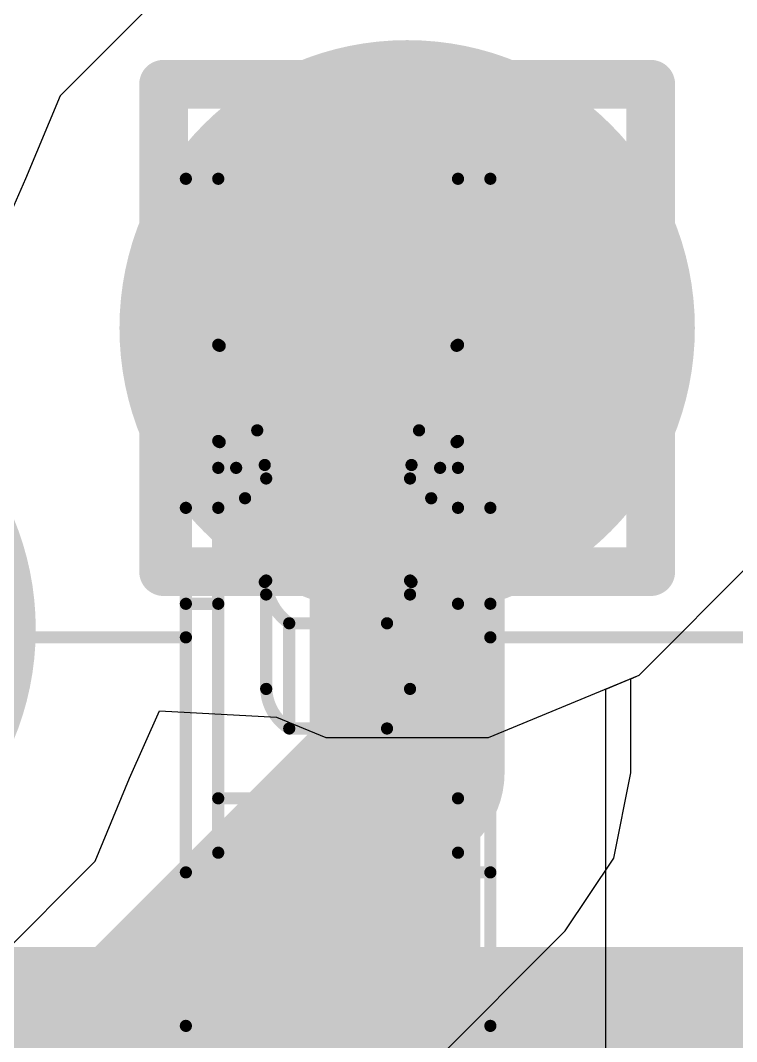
# Model space of a CAD drawing. Header units: inches. Extents: x -11 to 5433, y -4 to 5447.
# Drawn here: x 9.519 to 10.265, y 26.499 to 27.563 of the extents above; entities that cross this region are included whole.
import ezdxf

# ---------------------------------------------------------------- set-up
doc = ezdxf.new("R2010")
doc.units = ezdxf.units.IN
for name, color, linetype in [('Bottom Layer', 5, 'Continuous'), ('Drill Drawing', 1, 'Continuous'), ('Ground', 16, 'Continuous'), ('Mechanical 4', 56, 'Continuous'), ('Power', 76, 'Continuous'), ('Top Layer', 1, 'Continuous'), ('Top Solder', 216, 'Continuous'), ('Via Holes', 16, 'Continuous')]:
    doc.layers.add(name, color=color, linetype=linetype)

# ---------------------------------------------------------------- blocks, each defined once
blk = doc.blocks.new('QTH_030_01_L_D_A_K_TR_157')
at = {"layer": 'Top Solder'}
for points in [[(4.995899329999999, 3.91260076), (5.504099989999999, 3.91260076), (5.504099989999999, 2.25940112), (4.995899329999999, 2.25940112)], [(5.49590087, 3.91260076), (6.00410153, 3.91260076), (6.00410153, 2.25940112), (5.49590087, 2.25940112)]]:
    blk.add_hatch(color=216, dxfattribs=at).paths.add_polyline_path(points)

msp = doc.modelspace()

# ---------------------------------------------------------------- hatches: boundary and pattern name
at = {"layer": 'Bottom Layer'}
h = msp.add_hatch(color=5, dxfattribs=at)
edge = h.paths.add_edge_path()
edge.add_arc((9.92189278, 27.24247028), 0.2999994, 0, 360)
h = msp.add_hatch(color=5, dxfattribs=at)
edge = h.paths.add_edge_path()
edge.add_arc((9.2346272, 26.92845008), 0.2999994, 0, 360)
at = {"layer": 'Ground'}
h = msp.add_hatch(color=16, dxfattribs=at)
edge = h.paths.add_edge_path()
edge.add_arc((9.92189278, 27.24247028), 0.2999994, 0, 360)
h = msp.add_hatch(color=16, dxfattribs=at)
edge = h.paths.add_edge_path()
edge.add_arc((9.2346272, 26.92845008), 0.2999994, 0, 360)
at = {"layer": 'Power'}
h = msp.add_hatch(color=76, dxfattribs=at)
edge = h.paths.add_edge_path()
edge.add_arc((9.92189278, 27.24247028), 0.2999994, 0, 360)
h = msp.add_hatch(color=76, dxfattribs=at)
edge = h.paths.add_edge_path()
edge.add_arc((9.2346272, 26.92845008), 0.2999994, 0, 360)
at = {"layer": 'Top Layer'}
h = msp.add_hatch(color=1, dxfattribs=at)
edge = h.paths.add_edge_path()
edge.add_arc((9.92189278, 27.24247028), 0.2999994, 0, 360)
h = msp.add_hatch(color=1, dxfattribs=at)
edge = h.paths.add_edge_path()
edge.add_arc((9.2346272, 26.92845008), 0.2999994, 0, 360)
at = {"layer": 'Via Holes'}
h = msp.add_hatch(color=7, dxfattribs=at)
edge = h.paths.add_edge_path()
edge.add_arc((9.92189278, 27.24247028), 0.1499997, 0, 360)

# ---------------------------------------------------------------- linework, layer by layer
at = {"layer": 'Bottom Layer'}
for p, q in [((10.16376682, 26.88047964), (10.28388342, 27.00059624)), ((10.12907296, 26.86610832), (10.16376682, 26.88047964)), ((10.12907296, 25.41560575999999), (10.12907296, 26.86610832))]:
    msp.add_line(p, q, dxfattribs=at)
msp.add_lwpolyline([(9.92189278, 25.32978678, 0.1524, 0.1524, 0), (9.92189278, 27.14087028, 0.1524, 0.1524, 0)], format="xyseb", dxfattribs=at)
msp.add_lwpolyline([(9.88379278, 27.14087028, 0.0762, 0.0762, 1), (9.95999278, 27.14087028, 0.0762, 0.0762, 1)], format="xyseb", close=True, dxfattribs=at)
at = {"layer": 'Drill Drawing'}
for points in [[(9.667892779999999, 27.49647028, 0.0508, 0.0508, 0), (10.17589278, 27.49647028, 0.0508, 0.0508, 0)], [(9.667892779999999, 26.98847028, 0.0508, 0.0508, 0), (9.667892779999999, 27.49647028, 0.0508, 0.0508, 0)], [(10.17589278, 26.98847028, 0.0508, 0.0508, 0), (10.17589278, 27.49647028, 0.0508, 0.0508, 0)], [(9.76949278, 27.39487028, 0.0508, 0.0508, 0), (10.07429278, 27.39487028, 0.0508, 0.0508, 0)], [(9.76949278, 27.09007028, 0.0508, 0.0508, 0), (9.76949278, 27.39487028, 0.0508, 0.0508, 0)], [(10.07429278, 27.09007028, 0.0508, 0.0508, 0), (10.07429278, 27.39487028, 0.0508, 0.0508, 0)], [(9.76949278, 27.09007028, 0.0508, 0.0508, 0), (10.07429278, 27.09007028, 0.0508, 0.0508, 0)], [(9.667892779999999, 26.98847028, 0.0508, 0.0508, 0), (10.17589278, 26.98847028, 0.0508, 0.0508, 0)]]:
    msp.add_lwpolyline(points, format="xyseb", dxfattribs=at)
for points in [[(9.65519278, 27.49647028, 0.0254, 0.0254, 1), (9.68059278, 27.49647028, 0.0254, 0.0254, 1)], [(9.65519278, 27.49647028, 0.0254, 0.0254, 1), (9.68059278, 27.49647028, 0.0254, 0.0254, 1)], [(10.16319278, 27.49647028, 0.0254, 0.0254, 1), (10.18859278, 27.49647028, 0.0254, 0.0254, 1)], [(10.16319278, 27.49647028, 0.0254, 0.0254, 1), (10.18859278, 27.49647028, 0.0254, 0.0254, 1)], [(9.75679278, 27.39487028, 0.0254, 0.0254, 1), (9.782192779999999, 27.39487028, 0.0254, 0.0254, 1)], [(9.75679278, 27.39487028, 0.0254, 0.0254, 1), (9.782192779999999, 27.39487028, 0.0254, 0.0254, 1)], [(10.06159278, 27.39487028, 0.0254, 0.0254, 1), (10.08699278, 27.39487028, 0.0254, 0.0254, 1)], [(10.06159278, 27.39487028, 0.0254, 0.0254, 1), (10.08699278, 27.39487028, 0.0254, 0.0254, 1)], [(9.75679278, 27.09007028, 0.0254, 0.0254, 1), (9.782192779999999, 27.09007028, 0.0254, 0.0254, 1)], [(9.75679278, 27.09007028, 0.0254, 0.0254, 1), (9.782192779999999, 27.09007028, 0.0254, 0.0254, 1)], [(10.06159278, 27.09007028, 0.0254, 0.0254, 1), (10.08699278, 27.09007028, 0.0254, 0.0254, 1)], [(10.06159278, 27.09007028, 0.0254, 0.0254, 1), (10.08699278, 27.09007028, 0.0254, 0.0254, 1)], [(9.65519278, 26.98847028, 0.0254, 0.0254, 1), (9.68059278, 26.98847028, 0.0254, 0.0254, 1)], [(9.65519278, 26.98847028, 0.0254, 0.0254, 1), (9.68059278, 26.98847028, 0.0254, 0.0254, 1)], [(10.16319278, 26.98847028, 0.0254, 0.0254, 1), (10.18859278, 26.98847028, 0.0254, 0.0254, 1)], [(10.16319278, 26.98847028, 0.0254, 0.0254, 1), (10.18859278, 26.98847028, 0.0254, 0.0254, 1)]]:
    msp.add_lwpolyline(points, format="xyseb", close=True, dxfattribs=at)
at = {"layer": 'Ground'}
for p, q in [((9.68001874, 27.60446092), (9.559902139999998, 27.48434432)), ((9.559902139999998, 27.48434432), (9.5240348, 27.39775318)), ((9.5240348, 27.39775318), (9.49292234, 27.3275171)), ((10.16376682, 26.88047964), (10.28388342, 27.00059624)), ((10.00682784, 26.81547088), (10.16376682, 26.88047964)), ((9.63248518, 26.77316718), (9.663597639999999, 26.84340326)), ((9.663597639999999, 26.84340326), (9.78579196, 26.83666464)), ((9.78579196, 26.83666464), (9.83695772, 26.81547088)), ((9.83695772, 26.81547088), (10.00682784, 26.81547088)), ((9.596617839999999, 26.68657604), (9.63248518, 26.77316718)), ((9.47650124, 26.56645944), (9.596617839999999, 26.68657604))]:
    msp.add_line(p, q, dxfattribs=at)
at = {"layer": 'Mechanical 4'}
for points in [[(9.691154099999999, 27.39794622, 0.0127, 0.0127, 0), (10.0086541, 27.39794622, 0.0127, 0.0127, 0)], [(9.691154099999999, 26.5149457, 0.0127, 0.0127, 0), (9.691154099999999, 27.39794622, 0.0127, 0.0127, 0)], [(9.72490562, 26.69548128, 0.0127, 0.0127, 0), (9.72490562, 27.39794622, 0.0127, 0.0127, 0)], [(9.974905119999999, 26.69548128, 0.0127, 0.0127, 0), (9.974905119999999, 27.39794622, 0.0127, 0.0127, 0)], [(10.0086541, 26.5149457, 0.0127, 0.0127, 0), (10.0086541, 27.39794622, 0.0127, 0.0127, 0)], [(9.724999599999999, 27.224609, 0.0127, 0.0127, -0.03260548540181201), (9.724903079999999, 27.22474616, 0.0127, 0.0127, 0)], [(9.72490562, 27.22494682, 0.0127, 0.0127, 0), (9.974905119999999, 27.22494682, 0.0127, 0.0127, 0)], [(9.72507072, 27.22453788, 0.0127, 0.0127, -0.02828759400761471), (9.725002139999999, 27.224609, 0.0127, 0.0127, 0)], [(9.7251647, 27.22445914, 0.0127, 0.0127, -0.02675080193094427), (9.72507072, 27.22453788, 0.0127, 0.0127, 0)], [(9.725289159999999, 27.22437278, 0.0127, 0.0127, -0.02199381129501102), (9.7251647, 27.22445914, 0.0127, 0.0127, 0)], [(9.7254568, 27.22427626, 0.0127, 0.0127, -0.01668692771041726), (9.725289159999999, 27.22437278, 0.0127, 0.0127, 0)], [(9.72566, 27.22416958, 0.0127, 0.0127, -0.00937556205878915), (9.72545426, 27.22427626, 0.0127, 0.0127, 0)], [(9.72589876, 27.22405528, 0.0127, 0.0127, -0.005205298976345619), (9.72566, 27.22416704, 0.0127, 0.0127, 0)], [(9.72589876, 27.22405528, 0.0127, 0.0127, 0), (9.7261553, 27.2239359, 0.0127, 0.0127, 0)], [(9.7261553, 27.2239359, 0.0127, 0.0127, 0), (9.72642454, 27.22381652, 0.0127, 0.0127, 0)], [(9.72642454, 27.12343572, 0.0127, 0.0127, 0), (9.72642454, 27.22381652, 0.0127, 0.0127, 0)], [(9.72642454, 27.22381652, 0.0127, 0.0127, -0.1798941776662689), (9.765532919999998, 27.13571154, 0.0127, 0.0127, 0)], [(9.93427782, 27.13571154, 0.0127, 0.0127, -0.1798941776662689), (9.973386199999998, 27.22381652, 0.0127, 0.0127, 0)], [(9.973386199999998, 27.22381652, 0.0127, 0.0127, 0), (9.973896739999999, 27.22405274, 0.0127, 0.0127, 0)], [(9.973386199999998, 27.12343572, 0.0127, 0.0127, 0), (9.973386199999998, 27.22381652, 0.0127, 0.0127, 0)], [(9.973896739999999, 27.22405274, 0.0127, 0.0127, 0), (9.974132959999999, 27.2241645, 0.0127, 0.0127, 0)], [(9.97434378, 27.22427118, 0.0127, 0.0127, -0.00707025948909918), (9.974132959999999, 27.2241645, 0.0127, 0.0127, 0)], [(9.974519039999999, 27.22437024, 0.0127, 0.0127, -0.01220881840215613), (9.97434124, 27.22427118, 0.0127, 0.0127, 0)], [(9.97466128, 27.22446168, 0.0127, 0.0127, -0.02261982997065055), (9.97452158, 27.22437024, 0.0127, 0.0127, 0)], [(9.974757799999999, 27.22454042, 0.0127, 0.0127, -0.0318810894931789), (9.97465874, 27.22446168, 0.0127, 0.0127, 0)], [(9.974823839999999, 27.22461408, 0.0127, 0.0127, -0.0374457798254703), (9.974757799999999, 27.22454042, 0.0127, 0.0127, 0)], [(9.974869559999998, 27.22468012, 0.0127, 0.0127, -0.0326886643388733), (9.974823839999999, 27.22461154, 0.0127, 0.0127, 0)], [(9.97490258, 27.22474616, 0.0127, 0.0127, -0.01323434494001702), (9.97486702, 27.22468012, 0.0127, 0.0127, 0)], [(9.765532919999998, 27.13571154, 0.0127, 0.0127, 0), (9.93427782, 27.13571154, 0.0127, 0.0127, 0)], [(9.765532919999998, 27.13571154, 0.0127, 0.0127, 0), (9.773386599999998, 27.0996156, 0.0127, 0.0127, 0)], [(9.92642414, 27.0996156, 0.0127, 0.0127, 0), (9.93427782, 27.13571154, 0.0127, 0.0127, 0)], [(9.725002139999999, 27.1244949, 0.0127, 0.0127, -0.02859692935174417), (9.724903079999999, 27.12467778, 0.0127, 0.0127, 0)], [(9.7251647, 27.12429678, 0.0127, 0.0127, -0.05432141876965745), (9.72500468, 27.12449744, 0.0127, 0.0127, 0)], [(9.725289159999999, 27.1241774, 0.0127, 0.0127, -0.02338615141833128), (9.7251647, 27.12429424, 0.0127, 0.0127, 0)], [(9.72545426, 27.12405294, 0.0127, 0.0127, -0.01856230606988293), (9.725289159999999, 27.12417994, 0.0127, 0.0127, 0)], [(9.72566, 27.12390816, 0.0127, 0.0127, -0.01073692510666325), (9.72545426, 27.1240504, 0.0127, 0.0127, 0)], [(9.72589876, 27.12375576, 0.0127, 0.0127, -0.006054830968366523), (9.72566254, 27.12390816, 0.0127, 0.0127, 0)], [(9.72589876, 27.1237583, 0.0127, 0.0127, 0), (9.7261553, 27.12359828, 0.0127, 0.0127, 0)], [(9.7261553, 27.12359828, 0.0127, 0.0127, 0), (9.72642454, 27.12343572, 0.0127, 0.0127, 0)], [(9.72642454, 27.12343826, 0.0127, 0.0127, -0.1625908253546253), (9.75286594, 27.0649446, 0.0127, 0.0127, 0)], [(9.9469448, 27.0649446, 0.0127, 0.0127, -0.1625908253546254), (9.973386199999998, 27.12343826, 0.0127, 0.0127, 0)], [(9.973386199999998, 27.12343572, 0.0127, 0.0127, 0), (9.973896739999999, 27.12375322, 0.0127, 0.0127, 0)], [(9.974132959999999, 27.12390308, 0.0127, 0.0127, -0.004820614380038885), (9.973896739999999, 27.12375322, 0.0127, 0.0127, 0)], [(9.97434124, 27.12404532, 0.0127, 0.0127, -0.008119958908210148), (9.97413042, 27.12390308, 0.0127, 0.0127, 0)], [(9.974519039999999, 27.12418248, 0.0127, 0.0127, -0.01372913847109193), (9.97434124, 27.12404786, 0.0127, 0.0127, 0)], [(9.97465874, 27.12429932, 0.0127, 0.0127, -0.02446216595019451), (9.97452158, 27.12417994, 0.0127, 0.0127, 0)], [(9.974757799999999, 27.124406, 0.0127, 0.0127, -0.03231853515335774), (9.97465874, 27.12429932, 0.0127, 0.0127, 0)], [(9.974823839999999, 27.12450252, 0.0127, 0.0127, -0.03504147991975706), (9.974757799999999, 27.124406, 0.0127, 0.0127, 0)], [(9.974869559999998, 27.12459142, 0.0127, 0.0127, -0.02840446131015703), (9.974823839999999, 27.12450252, 0.0127, 0.0127, 0)], [(9.974905119999999, 27.12467524, 0.0127, 0.0127, -0.0110217928156107), (9.974869559999998, 27.12458888, 0.0127, 0.0127, 0)], [(9.72490562, 27.09661078, 0.0127, 0.0127, 0), (9.743566999999999, 27.09661078, 0.0127, 0.0127, 0)], [(9.773386599999998, 26.9776575, 0.0127, 0.0127, 0), (9.773386599999998, 27.0996156, 0.0127, 0.0127, 0)], [(9.773386599999998, 27.0996156, 0.0127, 0.0127, -0.05365795323520316), (9.774905519999999, 27.085544, 0.0127, 0.0127, 0)], [(9.92490522, 27.085544, 0.0127, 0.0127, -0.05365795323520318), (9.92642414, 27.0996156, 0.0127, 0.0127, 0)], [(9.92642414, 26.9776575, 0.0127, 0.0127, 0), (9.92642414, 27.0996156, 0.0127, 0.0127, 0)], [(9.95624374, 27.09661078, 0.0127, 0.0127, 0), (9.974905119999999, 27.09661078, 0.0127, 0.0127, 0)], [(9.774905519999999, 26.86619468, 0.0127, 0.0127, 0), (9.774905519999999, 27.085544, 0.0127, 0.0127, 0)], [(9.92490522, 26.86619468, 0.0127, 0.0127, 0), (9.92490522, 27.085544, 0.0127, 0.0127, 0)], [(9.752863399999999, 27.06494714, 0.0127, 0.0127, 0), (9.773386599999998, 26.9776575, 0.0127, 0.0127, 0)], [(9.92642414, 26.9776575, 0.0127, 0.0127, 0), (9.9469448, 27.06494714, 0.0127, 0.0127, 0)], [(9.691154099999999, 27.05494462, 0.0127, 0.0127, 0), (9.72490562, 27.05494462, 0.0127, 0.0127, 0)], [(9.974905119999999, 27.05494462, 0.0127, 0.0127, 0), (10.0086541, 27.05494462, 0.0127, 0.0127, 0)], [(9.773386599999998, 26.9776575, 0.0127, 0.0127, -0.05786387190151768), (9.774905519999999, 26.96463492, 0.0127, 0.0127, 0)], [(9.7989136, 26.93460704, 0.0127, 0.0127, -0.2374801051860469), (9.774905519999999, 26.97917896, 0.0127, 0.0127, 0)], [(9.92490522, 26.97917896, 0.0127, 0.0127, -0.2374801051860468), (9.90089714, 26.93460704, 0.0127, 0.0127, 0)], [(9.92490522, 26.96463492, 0.0127, 0.0127, -0.05786387190108001), (9.92642414, 26.9776575, 0.0127, 0.0127, 0)], [(9.691154099999999, 26.95494482, 0.0127, 0.0127, 0), (9.72490562, 26.95494482, 0.0127, 0.0127, 0)], [(9.974905119999999, 26.95494482, 0.0127, 0.0127, 0), (10.0086541, 26.95494482, 0.0127, 0.0127, 0)], [(9.79891614, 26.93460704, 0.0127, 0.0127, 0), (9.900894599999999, 26.93460704, 0.0127, 0.0127, 0)], [(9.79891614, 26.82494508, 0.0127, 0.0127, 0), (9.79891614, 26.93460704, 0.0127, 0.0127, 0)], [(9.900894599999999, 26.82494508, 0.0127, 0.0127, 0), (9.900894599999999, 26.93460704, 0.0127, 0.0127, 0)], [(9.3736541, 26.91994615999999, 0.0127, 0.0127, 0), (9.691154099999999, 26.91994615999999, 0.0127, 0.0127, 0)], [(10.0086541, 26.91994615999999, 0.0127, 0.0127, 0), (10.3261541, 26.91994615999999, 0.0127, 0.0127, 0)], [(9.7989136, 26.82494762, 0.0127, 0.0127, -0.2473774779348601), (9.774905519999999, 26.86619722, 0.0127, 0.0127, 0)], [(9.92490522, 26.86619722, 0.0127, 0.0127, -0.2473774779353234), (9.90089714, 26.82494762, 0.0127, 0.0127, 0)], [(9.79891614, 26.82494508, 0.0127, 0.0127, 0), (9.900894599999999, 26.82494508, 0.0127, 0.0127, 0)], [(9.72490562, 26.75215376, 0.0127, 0.0127, 0), (9.974905119999999, 26.75215376, 0.0127, 0.0127, 0)], [(9.72490562, 26.69548128, 0.0127, 0.0127, 0), (9.974905119999999, 26.69548128, 0.0127, 0.0127, 0)], [(9.691154099999999, 26.67494538, 0.0127, 0.0127, 0), (10.0086541, 26.67494538, 0.0127, 0.0127, 0)], [(9.691154099999999, 26.5149457, 0.0127, 0.0127, 0), (10.0086541, 26.5149457, 0.0127, 0.0127, 0)]]:
    msp.add_lwpolyline(points, format="xyseb", dxfattribs=at)
for points in [[(9.6879791, 27.39794622, 0.00635, 0.00635, 1), (9.6943291, 27.39794622, 0.00635, 0.00635, 1)], [(9.6879791, 27.39794622, 0.00635, 0.00635, 1), (9.6943291, 27.39794622, 0.00635, 0.00635, 1)], [(9.721730619999999, 27.39794622, 0.00635, 0.00635, 1), (9.728080619999998, 27.39794622, 0.00635, 0.00635, 1)], [(9.971730119999998, 27.39794622, 0.00635, 0.00635, 1), (9.97808012, 27.39794622, 0.00635, 0.00635, 1)], [(10.0054791, 27.39794622, 0.00635, 0.00635, 1), (10.0118291, 27.39794622, 0.00635, 0.00635, 1)], [(10.0054791, 27.39794622, 0.00635, 0.00635, 1), (10.0118291, 27.39794622, 0.00635, 0.00635, 1)], [(9.72172808, 27.22474616, 0.00635, 0.00635, 1), (9.72807808, 27.22474616, 0.00635, 0.00635, 1)], [(9.721730619999999, 27.22494682, 0.00635, 0.00635, 1), (9.728080619999998, 27.22494682, 0.00635, 0.00635, 1)], [(9.7218246, 27.224609, 0.00635, 0.00635, 1), (9.7281746, 27.224609, 0.00635, 0.00635, 1)], [(9.72182714, 27.224609, 0.00635, 0.00635, 1), (9.72817714, 27.224609, 0.00635, 0.00635, 1)], [(9.72189572, 27.22453788, 0.00635, 0.00635, 1), (9.72824572, 27.22453788, 0.00635, 0.00635, 1)], [(9.72189572, 27.22453788, 0.00635, 0.00635, 1), (9.72824572, 27.22453788, 0.00635, 0.00635, 1)], [(9.7219897, 27.22445914, 0.00635, 0.00635, 1), (9.7283397, 27.22445914, 0.00635, 0.00635, 1)], [(9.7219897, 27.22445914, 0.00635, 0.00635, 1), (9.7283397, 27.22445914, 0.00635, 0.00635, 1)], [(9.72211416, 27.22437278, 0.00635, 0.00635, 1), (9.728464159999998, 27.22437278, 0.00635, 0.00635, 1)], [(9.72211416, 27.22437278, 0.00635, 0.00635, 1), (9.728464159999998, 27.22437278, 0.00635, 0.00635, 1)], [(9.72227926, 27.22427626, 0.00635, 0.00635, 1), (9.72862926, 27.22427626, 0.00635, 0.00635, 1)], [(9.7222818, 27.22427626, 0.00635, 0.00635, 1), (9.728631799999999, 27.22427626, 0.00635, 0.00635, 1)], [(9.722484999999999, 27.22416958, 0.00635, 0.00635, 1), (9.728835, 27.22416958, 0.00635, 0.00635, 1)], [(9.722484999999999, 27.22416704, 0.00635, 0.00635, 1), (9.728835, 27.22416704, 0.00635, 0.00635, 1)], [(9.722723760000001, 27.22405528, 0.00635, 0.00635, 1), (9.729073759999999, 27.22405528, 0.00635, 0.00635, 1)], [(9.722723760000001, 27.22405528, 0.00635, 0.00635, 1), (9.729073759999999, 27.22405528, 0.00635, 0.00635, 1)], [(9.7229803, 27.2239359, 0.00635, 0.00635, 1), (9.729330299999999, 27.2239359, 0.00635, 0.00635, 1)], [(9.7229803, 27.2239359, 0.00635, 0.00635, 1), (9.729330299999999, 27.2239359, 0.00635, 0.00635, 1)], [(9.72324954, 27.22381652, 0.00635, 0.00635, 1), (9.729599539999999, 27.22381652, 0.00635, 0.00635, 1)], [(9.72324954, 27.22381652, 0.00635, 0.00635, 1), (9.729599539999999, 27.22381652, 0.00635, 0.00635, 1)], [(9.72324954, 27.22381652, 0.00635, 0.00635, 1), (9.729599539999999, 27.22381652, 0.00635, 0.00635, 1)], [(9.9702112, 27.22381652, 0.00635, 0.00635, 1), (9.976561199999999, 27.22381652, 0.00635, 0.00635, 1)], [(9.9702112, 27.22381652, 0.00635, 0.00635, 1), (9.976561199999999, 27.22381652, 0.00635, 0.00635, 1)], [(9.9702112, 27.22381652, 0.00635, 0.00635, 1), (9.976561199999999, 27.22381652, 0.00635, 0.00635, 1)], [(9.97072174, 27.22405274, 0.00635, 0.00635, 1), (9.97707174, 27.22405274, 0.00635, 0.00635, 1)], [(9.97072174, 27.22405274, 0.00635, 0.00635, 1), (9.97707174, 27.22405274, 0.00635, 0.00635, 1)], [(9.97095796, 27.2241645, 0.00635, 0.00635, 1), (9.97730796, 27.2241645, 0.00635, 0.00635, 1)], [(9.97095796, 27.2241645, 0.00635, 0.00635, 1), (9.97730796, 27.2241645, 0.00635, 0.00635, 1)], [(9.97116624, 27.22427118, 0.00635, 0.00635, 1), (9.97751624, 27.22427118, 0.00635, 0.00635, 1)], [(9.97116878, 27.22427118, 0.00635, 0.00635, 1), (9.977518779999999, 27.22427118, 0.00635, 0.00635, 1)], [(9.97134404, 27.22437024, 0.00635, 0.00635, 1), (9.97769404, 27.22437024, 0.00635, 0.00635, 1)], [(9.971346579999999, 27.22437024, 0.00635, 0.00635, 1), (9.97769658, 27.22437024, 0.00635, 0.00635, 1)], [(9.971483739999998, 27.22446168, 0.00635, 0.00635, 1), (9.97783374, 27.22446168, 0.00635, 0.00635, 1)], [(9.971486279999999, 27.22446168, 0.00635, 0.00635, 1), (9.97783628, 27.22446168, 0.00635, 0.00635, 1)], [(9.971582799999998, 27.22454042, 0.00635, 0.00635, 1), (9.9779328, 27.22454042, 0.00635, 0.00635, 1)], [(9.971582799999998, 27.22454042, 0.00635, 0.00635, 1), (9.9779328, 27.22454042, 0.00635, 0.00635, 1)], [(9.97164884, 27.22461408, 0.00635, 0.00635, 1), (9.97799884, 27.22461408, 0.00635, 0.00635, 1)], [(9.97164884, 27.22461154, 0.00635, 0.00635, 1), (9.97799884, 27.22461154, 0.00635, 0.00635, 1)], [(9.971692019999999, 27.22468012, 0.00635, 0.00635, 1), (9.97804202, 27.22468012, 0.00635, 0.00635, 1)], [(9.97169456, 27.22468012, 0.00635, 0.00635, 1), (9.978044559999999, 27.22468012, 0.00635, 0.00635, 1)], [(9.97172758, 27.22474616, 0.00635, 0.00635, 1), (9.978077579999999, 27.22474616, 0.00635, 0.00635, 1)], [(9.971730119999998, 27.22494682, 0.00635, 0.00635, 1), (9.97808012, 27.22494682, 0.00635, 0.00635, 1)], [(9.76235792, 27.13571154, 0.00635, 0.00635, 1), (9.76870792, 27.13571154, 0.00635, 0.00635, 1)], [(9.76235792, 27.13571154, 0.00635, 0.00635, 1), (9.76870792, 27.13571154, 0.00635, 0.00635, 1)], [(9.76235792, 27.13571154, 0.00635, 0.00635, 1), (9.76870792, 27.13571154, 0.00635, 0.00635, 1)], [(9.93110282, 27.13571154, 0.00635, 0.00635, 1), (9.937452819999999, 27.13571154, 0.00635, 0.00635, 1)], [(9.93110282, 27.13571154, 0.00635, 0.00635, 1), (9.937452819999999, 27.13571154, 0.00635, 0.00635, 1)], [(9.93110282, 27.13571154, 0.00635, 0.00635, 1), (9.937452819999999, 27.13571154, 0.00635, 0.00635, 1)], [(9.72172808, 27.12467778, 0.00635, 0.00635, 1), (9.72807808, 27.12467778, 0.00635, 0.00635, 1)], [(9.72182714, 27.1244949, 0.00635, 0.00635, 1), (9.72817714, 27.1244949, 0.00635, 0.00635, 1)], [(9.721829679999999, 27.12449744, 0.00635, 0.00635, 1), (9.728179679999998, 27.12449744, 0.00635, 0.00635, 1)], [(9.7219897, 27.12429678, 0.00635, 0.00635, 1), (9.7283397, 27.12429678, 0.00635, 0.00635, 1)], [(9.7219897, 27.12429424, 0.00635, 0.00635, 1), (9.7283397, 27.12429424, 0.00635, 0.00635, 1)], [(9.72211416, 27.12417994, 0.00635, 0.00635, 1), (9.728464159999998, 27.12417994, 0.00635, 0.00635, 1)], [(9.72211416, 27.1241774, 0.00635, 0.00635, 1), (9.728464159999998, 27.1241774, 0.00635, 0.00635, 1)], [(9.72227926, 27.12405294, 0.00635, 0.00635, 1), (9.72862926, 27.12405294, 0.00635, 0.00635, 1)], [(9.72227926, 27.1240504, 0.00635, 0.00635, 1), (9.72862926, 27.1240504, 0.00635, 0.00635, 1)], [(9.722484999999999, 27.12390816, 0.00635, 0.00635, 1), (9.728835, 27.12390816, 0.00635, 0.00635, 1)], [(9.72248754, 27.12390816, 0.00635, 0.00635, 1), (9.728837539999999, 27.12390816, 0.00635, 0.00635, 1)], [(9.722723760000001, 27.1237583, 0.00635, 0.00635, 1), (9.729073759999999, 27.1237583, 0.00635, 0.00635, 1)], [(9.722723760000001, 27.12375576, 0.00635, 0.00635, 1), (9.729073759999999, 27.12375576, 0.00635, 0.00635, 1)], [(9.7229803, 27.12359828, 0.00635, 0.00635, 1), (9.729330299999999, 27.12359828, 0.00635, 0.00635, 1)], [(9.7229803, 27.12359828, 0.00635, 0.00635, 1), (9.729330299999999, 27.12359828, 0.00635, 0.00635, 1)], [(9.72324954, 27.12343826, 0.00635, 0.00635, 1), (9.729599539999999, 27.12343826, 0.00635, 0.00635, 1)], [(9.72324954, 27.12343572, 0.00635, 0.00635, 1), (9.729599539999999, 27.12343572, 0.00635, 0.00635, 1)], [(9.72324954, 27.12343572, 0.00635, 0.00635, 1), (9.729599539999999, 27.12343572, 0.00635, 0.00635, 1)], [(9.9702112, 27.12343826, 0.00635, 0.00635, 1), (9.976561199999999, 27.12343826, 0.00635, 0.00635, 1)], [(9.9702112, 27.12343572, 0.00635, 0.00635, 1), (9.976561199999999, 27.12343572, 0.00635, 0.00635, 1)], [(9.9702112, 27.12343572, 0.00635, 0.00635, 1), (9.976561199999999, 27.12343572, 0.00635, 0.00635, 1)], [(9.97072174, 27.12375322, 0.00635, 0.00635, 1), (9.97707174, 27.12375322, 0.00635, 0.00635, 1)], [(9.97072174, 27.12375322, 0.00635, 0.00635, 1), (9.97707174, 27.12375322, 0.00635, 0.00635, 1)], [(9.97095542, 27.12390308, 0.00635, 0.00635, 1), (9.97730542, 27.12390308, 0.00635, 0.00635, 1)], [(9.97095796, 27.12390308, 0.00635, 0.00635, 1), (9.97730796, 27.12390308, 0.00635, 0.00635, 1)], [(9.97116624, 27.12404786, 0.00635, 0.00635, 1), (9.97751624, 27.12404786, 0.00635, 0.00635, 1)], [(9.97116624, 27.12404532, 0.00635, 0.00635, 1), (9.97751624, 27.12404532, 0.00635, 0.00635, 1)], [(9.97134404, 27.12418248, 0.00635, 0.00635, 1), (9.97769404, 27.12418248, 0.00635, 0.00635, 1)], [(9.971346579999999, 27.12417994, 0.00635, 0.00635, 1), (9.97769658, 27.12417994, 0.00635, 0.00635, 1)], [(9.971483739999998, 27.12429932, 0.00635, 0.00635, 1), (9.97783374, 27.12429932, 0.00635, 0.00635, 1)], [(9.971483739999998, 27.12429932, 0.00635, 0.00635, 1), (9.97783374, 27.12429932, 0.00635, 0.00635, 1)], [(9.971582799999998, 27.124406, 0.00635, 0.00635, 1), (9.9779328, 27.124406, 0.00635, 0.00635, 1)], [(9.971582799999998, 27.124406, 0.00635, 0.00635, 1), (9.9779328, 27.124406, 0.00635, 0.00635, 1)], [(9.97164884, 27.12450252, 0.00635, 0.00635, 1), (9.97799884, 27.12450252, 0.00635, 0.00635, 1)], [(9.97164884, 27.12450252, 0.00635, 0.00635, 1), (9.97799884, 27.12450252, 0.00635, 0.00635, 1)], [(9.97169456, 27.12459142, 0.00635, 0.00635, 1), (9.978044559999999, 27.12459142, 0.00635, 0.00635, 1)], [(9.97169456, 27.12458888, 0.00635, 0.00635, 1), (9.978044559999999, 27.12458888, 0.00635, 0.00635, 1)], [(9.971730119999998, 27.12467524, 0.00635, 0.00635, 1), (9.97808012, 27.12467524, 0.00635, 0.00635, 1)], [(9.721730619999999, 27.09661078, 0.00635, 0.00635, 1), (9.728080619999998, 27.09661078, 0.00635, 0.00635, 1)], [(9.740392, 27.09661078, 0.00635, 0.00635, 1), (9.746742, 27.09661078, 0.00635, 0.00635, 1)], [(9.7702116, 27.0996156, 0.00635, 0.00635, 1), (9.7765616, 27.0996156, 0.00635, 0.00635, 1)], [(9.7702116, 27.0996156, 0.00635, 0.00635, 1), (9.7765616, 27.0996156, 0.00635, 0.00635, 1)], [(9.7702116, 27.0996156, 0.00635, 0.00635, 1), (9.7765616, 27.0996156, 0.00635, 0.00635, 1)], [(9.92324914, 27.0996156, 0.00635, 0.00635, 1), (9.929599139999999, 27.0996156, 0.00635, 0.00635, 1)], [(9.92324914, 27.0996156, 0.00635, 0.00635, 1), (9.929599139999999, 27.0996156, 0.00635, 0.00635, 1)], [(9.92324914, 27.0996156, 0.00635, 0.00635, 1), (9.929599139999999, 27.0996156, 0.00635, 0.00635, 1)], [(9.953068739999999, 27.09661078, 0.00635, 0.00635, 1), (9.959418739999998, 27.09661078, 0.00635, 0.00635, 1)], [(9.971730119999998, 27.09661078, 0.00635, 0.00635, 1), (9.97808012, 27.09661078, 0.00635, 0.00635, 1)], [(9.77173052, 27.085544, 0.00635, 0.00635, 1), (9.77808052, 27.085544, 0.00635, 0.00635, 1)], [(9.77173052, 27.085544, 0.00635, 0.00635, 1), (9.77808052, 27.085544, 0.00635, 0.00635, 1)], [(9.921730219999999, 27.085544, 0.00635, 0.00635, 1), (9.928080219999998, 27.085544, 0.00635, 0.00635, 1)], [(9.921730219999999, 27.085544, 0.00635, 0.00635, 1), (9.928080219999998, 27.085544, 0.00635, 0.00635, 1)], [(9.7496884, 27.06494714, 0.00635, 0.00635, 1), (9.7560384, 27.06494714, 0.00635, 0.00635, 1)], [(9.74969094, 27.0649446, 0.00635, 0.00635, 1), (9.75604094, 27.0649446, 0.00635, 0.00635, 1)], [(9.943769799999998, 27.06494714, 0.00635, 0.00635, 1), (9.9501198, 27.06494714, 0.00635, 0.00635, 1)], [(9.943769799999998, 27.0649446, 0.00635, 0.00635, 1), (9.9501198, 27.0649446, 0.00635, 0.00635, 1)], [(9.6879791, 27.05494462, 0.00635, 0.00635, 1), (9.6943291, 27.05494462, 0.00635, 0.00635, 1)], [(9.721730619999999, 27.05494462, 0.00635, 0.00635, 1), (9.728080619999998, 27.05494462, 0.00635, 0.00635, 1)], [(9.971730119999998, 27.05494462, 0.00635, 0.00635, 1), (9.97808012, 27.05494462, 0.00635, 0.00635, 1)], [(10.0054791, 27.05494462, 0.00635, 0.00635, 1), (10.0118291, 27.05494462, 0.00635, 0.00635, 1)], [(9.7702116, 26.9776575, 0.00635, 0.00635, 1), (9.7765616, 26.9776575, 0.00635, 0.00635, 1)], [(9.7702116, 26.9776575, 0.00635, 0.00635, 1), (9.7765616, 26.9776575, 0.00635, 0.00635, 1)], [(9.7702116, 26.9776575, 0.00635, 0.00635, 1), (9.7765616, 26.9776575, 0.00635, 0.00635, 1)], [(9.77173052, 26.97917896, 0.00635, 0.00635, 1), (9.77808052, 26.97917896, 0.00635, 0.00635, 1)], [(9.921730219999999, 26.97917896, 0.00635, 0.00635, 1), (9.928080219999998, 26.97917896, 0.00635, 0.00635, 1)], [(9.92324914, 26.9776575, 0.00635, 0.00635, 1), (9.929599139999999, 26.9776575, 0.00635, 0.00635, 1)], [(9.92324914, 26.9776575, 0.00635, 0.00635, 1), (9.929599139999999, 26.9776575, 0.00635, 0.00635, 1)], [(9.92324914, 26.9776575, 0.00635, 0.00635, 1), (9.929599139999999, 26.9776575, 0.00635, 0.00635, 1)], [(9.77173052, 26.96463492, 0.00635, 0.00635, 1), (9.77808052, 26.96463492, 0.00635, 0.00635, 1)], [(9.921730219999999, 26.96463492, 0.00635, 0.00635, 1), (9.928080219999998, 26.96463492, 0.00635, 0.00635, 1)], [(9.6879791, 26.95494482, 0.00635, 0.00635, 1), (9.6943291, 26.95494482, 0.00635, 0.00635, 1)], [(9.721730619999999, 26.95494482, 0.00635, 0.00635, 1), (9.728080619999998, 26.95494482, 0.00635, 0.00635, 1)], [(9.971730119999998, 26.95494482, 0.00635, 0.00635, 1), (9.97808012, 26.95494482, 0.00635, 0.00635, 1)], [(10.0054791, 26.95494482, 0.00635, 0.00635, 1), (10.0118291, 26.95494482, 0.00635, 0.00635, 1)], [(9.795738599999998, 26.93460704, 0.00635, 0.00635, 1), (9.8020886, 26.93460704, 0.00635, 0.00635, 1)], [(9.795741139999999, 26.93460704, 0.00635, 0.00635, 1), (9.80209114, 26.93460704, 0.00635, 0.00635, 1)], [(9.795741139999999, 26.93460704, 0.00635, 0.00635, 1), (9.80209114, 26.93460704, 0.00635, 0.00635, 1)], [(9.8977196, 26.93460704, 0.00635, 0.00635, 1), (9.9040696, 26.93460704, 0.00635, 0.00635, 1)], [(9.8977196, 26.93460704, 0.00635, 0.00635, 1), (9.9040696, 26.93460704, 0.00635, 0.00635, 1)], [(9.89772214, 26.93460704, 0.00635, 0.00635, 1), (9.904072139999998, 26.93460704, 0.00635, 0.00635, 1)], [(9.6879791, 26.91994615999999, 0.00635, 0.00635, 1), (9.6943291, 26.91994615999999, 0.00635, 0.00635, 1)], [(10.0054791, 26.91994615999999, 0.00635, 0.00635, 1), (10.0118291, 26.91994615999999, 0.00635, 0.00635, 1)], [(9.77173052, 26.86619722, 0.00635, 0.00635, 1), (9.77808052, 26.86619722, 0.00635, 0.00635, 1)], [(9.77173052, 26.86619468, 0.00635, 0.00635, 1), (9.77808052, 26.86619468, 0.00635, 0.00635, 1)], [(9.921730219999999, 26.86619722, 0.00635, 0.00635, 1), (9.928080219999998, 26.86619722, 0.00635, 0.00635, 1)], [(9.921730219999999, 26.86619468, 0.00635, 0.00635, 1), (9.928080219999998, 26.86619468, 0.00635, 0.00635, 1)], [(9.795738599999998, 26.82494762, 0.00635, 0.00635, 1), (9.8020886, 26.82494762, 0.00635, 0.00635, 1)], [(9.795741139999999, 26.82494508, 0.00635, 0.00635, 1), (9.80209114, 26.82494508, 0.00635, 0.00635, 1)], [(9.795741139999999, 26.82494508, 0.00635, 0.00635, 1), (9.80209114, 26.82494508, 0.00635, 0.00635, 1)], [(9.8977196, 26.82494508, 0.00635, 0.00635, 1), (9.9040696, 26.82494508, 0.00635, 0.00635, 1)], [(9.8977196, 26.82494508, 0.00635, 0.00635, 1), (9.9040696, 26.82494508, 0.00635, 0.00635, 1)], [(9.89772214, 26.82494762, 0.00635, 0.00635, 1), (9.904072139999998, 26.82494762, 0.00635, 0.00635, 1)], [(9.721730619999999, 26.75215376, 0.00635, 0.00635, 1), (9.728080619999998, 26.75215376, 0.00635, 0.00635, 1)], [(9.971730119999998, 26.75215376, 0.00635, 0.00635, 1), (9.97808012, 26.75215376, 0.00635, 0.00635, 1)], [(9.721730619999999, 26.69548128, 0.00635, 0.00635, 1), (9.728080619999998, 26.69548128, 0.00635, 0.00635, 1)], [(9.721730619999999, 26.69548128, 0.00635, 0.00635, 1), (9.728080619999998, 26.69548128, 0.00635, 0.00635, 1)], [(9.971730119999998, 26.69548128, 0.00635, 0.00635, 1), (9.97808012, 26.69548128, 0.00635, 0.00635, 1)], [(9.971730119999998, 26.69548128, 0.00635, 0.00635, 1), (9.97808012, 26.69548128, 0.00635, 0.00635, 1)], [(9.6879791, 26.67494538, 0.00635, 0.00635, 1), (9.6943291, 26.67494538, 0.00635, 0.00635, 1)], [(10.0054791, 26.67494538, 0.00635, 0.00635, 1), (10.0118291, 26.67494538, 0.00635, 0.00635, 1)], [(9.6879791, 26.5149457, 0.00635, 0.00635, 1), (9.6943291, 26.5149457, 0.00635, 0.00635, 1)], [(9.6879791, 26.5149457, 0.00635, 0.00635, 1), (9.6943291, 26.5149457, 0.00635, 0.00635, 1)], [(10.0054791, 26.5149457, 0.00635, 0.00635, 1), (10.0118291, 26.5149457, 0.00635, 0.00635, 1)], [(10.0054791, 26.5149457, 0.00635, 0.00635, 1), (10.0118291, 26.5149457, 0.00635, 0.00635, 1)]]:
    msp.add_lwpolyline(points, format="xyseb", close=True, dxfattribs=at)
at = {"layer": 'Power'}
for p, q in [((9.68001874, 27.60446092), (9.559902139999998, 27.48434432)), ((9.559902139999998, 27.48434432), (9.5240348, 27.39775318)), ((9.5240348, 27.39775318), (9.49292234, 27.3275171)), ((10.16376682, 26.88047964), (10.28388342, 27.00059624)), ((10.1549708, 26.87683728), (10.16376682, 26.88047964)), ((10.1549708, 26.77887964), (10.1549708, 26.87683728)), ((10.1372289, 26.68968246), (10.1549708, 26.77887964)), ((10.08670322, 26.61406666), (10.1372289, 26.68968246)), ((9.857892399999999, 26.38525838), (10.08670322, 26.61406666))]:
    msp.add_line(p, q, dxfattribs=at)
for points in [[(9.92189278, 26.77887964, 0.2032, 0.2032, 0), (9.92189278, 27.14087028, 0.2032, 0.2032, 0)], [(9.624814379999998, 26.48180124, 0.2032, 0.2032, 0), (9.92189278, 26.77887964, 0.2032, 0.2032, 0)], [(9.624814379999998, 17.75492766, 0.2032, 0.2032, 0), (9.624814379999998, 26.48180124, 0.2032, 0.2032, 0)]]:
    msp.add_lwpolyline(points, format="xyseb", dxfattribs=at)
for points in [[(9.87109278, 27.14087028, 0.1016, 0.1016, 1), (9.97269278, 27.14087028, 0.1016, 0.1016, 1)], [(9.87109278, 26.77887964, 0.1016, 0.1016, 1), (9.97269278, 26.77887964, 0.1016, 0.1016, 1)], [(9.87109278, 26.77887964, 0.1016, 0.1016, 1), (9.97269278, 26.77887964, 0.1016, 0.1016, 1)], [(9.57401438, 26.48180124, 0.1016, 0.1016, 1), (9.675614379999999, 26.48180124, 0.1016, 0.1016, 1)], [(9.57401438, 26.48180124, 0.1016, 0.1016, 1), (9.675614379999999, 26.48180124, 0.1016, 0.1016, 1)]]:
    msp.add_lwpolyline(points, format="xyseb", close=True, dxfattribs=at)
at = {"layer": 'Top Layer'}
for p, q in [((9.68001874, 27.60446092), (9.559902139999998, 27.48434432)), ((9.559902139999998, 27.48434432), (9.5240348, 27.39775318)), ((9.5240348, 27.39775318), (9.49292234, 27.3275171))]:
    msp.add_line(p, q, dxfattribs=at)

# ---------------------------------------------------------------- block references
at = {"rotation": 180}
msp.add_blockref('QTH_030_01_L_D_A_K_TR_157', (15.3105993, 28.85674696), dxfattribs=at)

doc.saveas('drawing.dxf')
